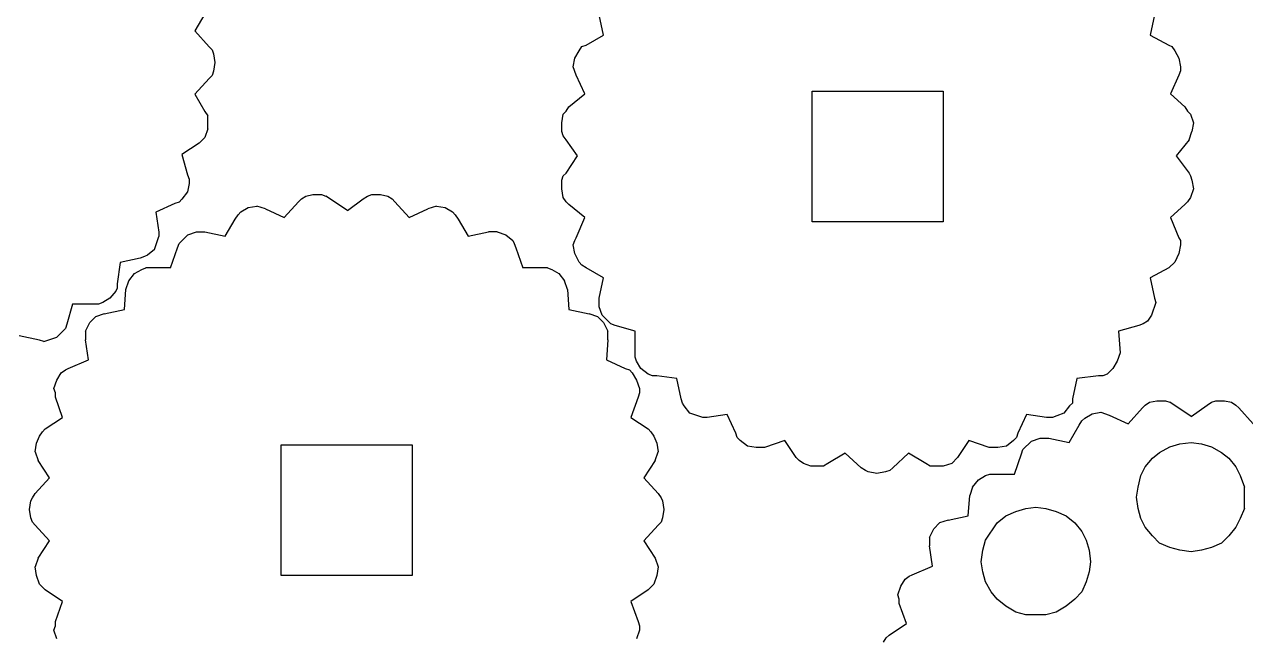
# Model space of a CAD drawing. Extents: x -1891 to 1891, y -1891 to 1891.
# Drawn here: x -1022 to -303, y -1266 to -904 of the extents above; entities that cross this region are included whole.
import ezdxf

# ---------------------------------------------------------------- set-up
doc = ezdxf.new("R2010")
doc.units = 0
doc.header["$MEASUREMENT"] = 0
doc.layers.get('0').update_dxf_attribs({"linetype": 'CONTINUOUS'})

msp = doc.modelspace()

# ---------------------------------------------------------------- linework, layer by layer
for p, q in [((-915.709896, -898.02774), (-921.636564, -908.187732)), ((-681.13656, -910.583568), (-683.676564, -898.730232)), ((-356.863224, -898.730232), (-359.403228, -910.583568)), ((-921.636564, -908.187732), (-913.169892, -917.501076)), ((-691.296564, -916.510236), (-681.13656, -910.583568)), ((-359.403228, -910.583568), (-348.396564, -916.510236)), ((-913.169892, -917.501076), (-911.47656, -919.194408)), ((-911.47656, -919.194408), (-910.629888, -921.7344)), ((-695.529888, -919.8969), (-693.836556, -917.356908)), ((-693.836556, -917.356908), (-691.296564, -916.510236)), ((-348.396564, -916.510236), (-346.703232, -917.356908)), ((-346.703232, -917.356908), (-345.009888, -919.8969)), ((-910.629888, -921.7344), (-909.783228, -926.814408)), ((-909.783228, -926.814408), (-910.629888, -931.894404)), ((-698.916564, -929.210232), (-698.069892, -924.130236)), ((-698.069892, -924.130236), (-695.529888, -919.8969)), ((-345.009888, -919.8969), (-342.469896, -924.130236)), ((-342.469896, -924.130236), (-341.623224, -929.210232)), ((-910.629888, -931.894404), (-911.47656, -934.434408)), ((-697.223232, -934.29024), (-698.916564, -929.210232)), ((-341.623224, -931.750236), (-342.469896, -934.29024)), ((-341.623224, -929.210232), (-341.623224, -931.750236)), ((-913.169892, -936.12774), (-921.636564, -945.441072)), ((-911.47656, -934.434408), (-913.169892, -936.12774)), ((-692.143224, -945.296904), (-697.223232, -934.29024)), ((-342.469896, -934.29024), (-347.549892, -945.296904)), ((-921.636564, -945.441072), (-915.709896, -955.601076)), ((-701.456556, -952.916904), (-692.143224, -945.296904)), ((-558.369888, -1020.650232), (-558.369888, -943.603572)), ((-558.369888, -943.603572), (-481.323228, -943.603572)), ((-481.323228, -943.603572), (-481.323228, -1020.650232)), ((-347.549892, -945.296904), (-339.083232, -952.916904)), ((-915.709896, -955.601076), (-914.016564, -958.141068)), ((-704.843232, -957.15024), (-703.149888, -955.456908)), ((-703.149888, -955.456908), (-701.456556, -952.916904)), ((-339.083232, -952.916904), (-337.389888, -955.456908)), ((-337.389888, -955.456908), (-335.696556, -957.15024)), ((-914.016564, -965.761068), (-914.016564, -958.141068)), ((-705.689892, -962.230236), (-704.843232, -957.15024)), ((-705.689892, -967.310232), (-705.689892, -962.230236)), ((-335.696556, -957.15024), (-334.003224, -962.230236)), ((-334.003224, -962.230236), (-334.849896, -967.310232)), ((-914.016564, -965.761068), (-915.709896, -970.841076)), ((-704.843232, -969.850236), (-705.689892, -967.310232)), ((-703.149888, -972.39024), (-704.843232, -969.850236)), ((-336.543228, -972.39024), (-334.849896, -967.310232)), ((-919.09656, -974.22774), (-929.256564, -981.001068)), ((-919.09656, -974.22774), (-915.709896, -970.841076)), ((-696.37656, -981.703572), (-703.149888, -972.39024)), ((-336.543228, -972.39024), (-344.163228, -981.703572)), ((-929.256564, -981.001068), (-925.869888, -992.854404)), ((-703.149888, -991.863576), (-696.37656, -981.703572)), ((-344.163228, -981.703572), (-336.543228, -991.863576)), ((-925.869888, -992.854404), (-925.023228, -995.394408)), ((-925.023228, -997.9344), (-925.869888, -1003.014408)), ((-925.023228, -995.394408), (-925.023228, -997.9344)), ((-705.689892, -996.0969), (-704.843232, -993.556908)), ((-705.689892, -1001.176908), (-705.689892, -996.0969)), ((-704.843232, -993.556908), (-703.149888, -991.863576)), ((-336.543228, -991.863576), (-335.696556, -993.556908)), ((-335.696556, -993.556908), (-334.849896, -996.0969)), ((-334.849896, -996.0969), (-334.003224, -1001.176908)), ((-925.869888, -1003.014408), (-929.256564, -1007.247732)), ((-858.936564, -1007.103576), (-856.39656, -1005.410232)), ((-856.39656, -1005.410232), (-852.163224, -1004.563572)), ((-852.163224, -1004.563572), (-847.083228, -1004.563572)), ((-847.083228, -1004.563572), (-844.543224, -1005.410232)), ((-831.843228, -1013.876904), (-844.543224, -1005.410232)), ((-822.529896, -1007.103576), (-819.989892, -1005.410232)), ((-819.989892, -1005.410232), (-817.449888, -1004.563572)), ((-817.449888, -1004.563572), (-812.369892, -1004.563572)), ((-812.369892, -1004.563572), (-808.136556, -1005.410232)), ((-808.136556, -1005.410232), (-805.596564, -1007.103576)), ((-704.843232, -1006.256904), (-705.689892, -1001.176908)), ((-334.003224, -1001.176908), (-335.696556, -1006.256904)), ((-933.489888, -1009.787736), (-944.496564, -1014.867732)), ((-930.949896, -1008.941076), (-933.489888, -1009.787736)), ((-929.256564, -1007.247732), (-930.949896, -1008.941076)), ((-894.49656, -1014.723576), (-890.263224, -1012.183572)), ((-890.263224, -1012.183572), (-885.183228, -1011.3369)), ((-880.103232, -1013.030232), (-885.183228, -1011.3369)), ((-880.103232, -1013.030232), (-869.096556, -1018.11024)), ((-869.096556, -1018.11024), (-860.629896, -1008.796908)), ((-860.629896, -1008.796908), (-858.936564, -1007.103576)), ((-831.843228, -1013.876904), (-822.529896, -1007.103576)), ((-805.596564, -1007.103576), (-803.903232, -1008.796908)), ((-803.903232, -1008.796908), (-795.43656, -1018.11024)), ((-795.43656, -1018.11024), (-784.429896, -1013.030232)), ((-779.349888, -1011.3369), (-784.429896, -1013.030232)), ((-779.349888, -1011.3369), (-774.269892, -1012.183572)), ((-774.269892, -1012.183572), (-770.036556, -1014.723576)), ((-703.149888, -1008.796908), (-704.843232, -1006.256904)), ((-701.456556, -1010.49024), (-703.149888, -1008.796908)), ((-692.143224, -1018.11024), (-701.456556, -1010.49024)), ((-339.083232, -1010.49024), (-347.549892, -1018.11024)), ((-337.389888, -1008.796908), (-339.083232, -1010.49024)), ((-335.696556, -1006.256904), (-337.389888, -1008.796908)), ((-944.496564, -1014.867732), (-942.803232, -1026.721068)), ((-903.809892, -1029.116904), (-897.883224, -1018.9569)), ((-897.883224, -1018.9569), (-896.189892, -1016.416908)), ((-896.189892, -1016.416908), (-894.49656, -1014.723576)), ((-770.036556, -1014.723576), (-768.343224, -1016.416908)), ((-768.343224, -1016.416908), (-766.649892, -1018.9569)), ((-766.649892, -1018.9569), (-760.723224, -1029.116904)), ((-697.223232, -1029.963576), (-692.143224, -1018.11024)), ((-347.549892, -1018.11024), (-342.469896, -1029.963576)), ((-942.803232, -1026.721068), (-942.803232, -1029.261072)), ((-925.823232, -1028.270232), (-920.743224, -1026.5769)), ((-920.743224, -1026.5769), (-915.663228, -1026.5769)), ((-915.663228, -1026.5769), (-903.809892, -1029.116904)), ((-760.723224, -1029.116904), (-748.869888, -1026.5769)), ((-743.789892, -1026.5769), (-748.869888, -1026.5769)), ((-743.789892, -1026.5769), (-738.709896, -1028.270232)), ((-481.323228, -1020.650232), (-558.369888, -1020.650232)), ((-945.343224, -1036.881072), (-942.803232, -1029.261072)), ((-931.749888, -1035.890232), (-930.903228, -1033.35024)), ((-925.823232, -1028.270232), (-930.903228, -1033.35024)), ((-738.709896, -1028.270232), (-734.47656, -1031.656908)), ((-734.47656, -1031.656908), (-733.629888, -1033.35024)), ((-733.629888, -1033.35024), (-732.783228, -1035.890232)), ((-698.916564, -1034.1969), (-698.069892, -1031.656908)), ((-698.069892, -1039.276908), (-698.916564, -1034.1969)), ((-698.069892, -1031.656908), (-697.223232, -1029.963576)), ((-342.469896, -1029.963576), (-341.623224, -1031.656908)), ((-341.623224, -1034.1969), (-342.469896, -1039.276908)), ((-341.623224, -1031.656908), (-341.623224, -1034.1969)), ((-953.809896, -1041.961068), (-965.663232, -1044.501072)), ((-951.269892, -1041.114408), (-953.809896, -1041.961068)), ((-949.57656, -1040.267736), (-951.269892, -1041.114408)), ((-945.343224, -1036.881072), (-949.57656, -1040.267736)), ((-935.983224, -1047.743568), (-931.749888, -1035.890232)), ((-732.783228, -1035.890232), (-728.549892, -1047.743568)), ((-695.529888, -1044.356904), (-698.069892, -1039.276908)), ((-342.469896, -1039.276908), (-345.009888, -1044.356904)), ((-965.663232, -1044.501072), (-967.356564, -1057.201068)), ((-957.149892, -1051.130232), (-952.916556, -1048.59024)), ((-952.916556, -1048.59024), (-950.376564, -1047.743568)), ((-935.983224, -1047.743568), (-950.376564, -1047.743568)), ((-714.156564, -1047.743568), (-728.549892, -1047.743568)), ((-714.156564, -1047.743568), (-711.61656, -1048.59024)), ((-711.61656, -1048.59024), (-707.383224, -1051.130232)), ((-693.836556, -1046.050236), (-695.529888, -1044.356904)), ((-691.296564, -1047.743568), (-693.836556, -1046.050236)), ((-681.13656, -1053.670236), (-691.296564, -1047.743568)), ((-348.396564, -1047.743568), (-359.403228, -1053.670236)), ((-345.009888, -1044.356904), (-348.396564, -1047.743568)), ((-962.229888, -1060.443576), (-960.536556, -1055.363568)), ((-960.536556, -1055.363568), (-957.149892, -1051.130232)), ((-707.383224, -1051.130232), (-703.99656, -1055.363568)), ((-702.303228, -1060.443576), (-703.99656, -1055.363568)), ((-683.676564, -1065.523572), (-681.13656, -1053.670236)), ((-359.403228, -1053.670236), (-356.863224, -1065.523572)), ((-968.203224, -1061.434404), (-971.589888, -1065.66774)), ((-967.356564, -1059.741072), (-968.203224, -1061.434404)), ((-967.356564, -1057.201068), (-967.356564, -1059.741072)), ((-963.07656, -1072.2969), (-962.229888, -1060.443576)), ((-702.303228, -1060.443576), (-701.456556, -1072.2969)), ((-993.603228, -1069.054404), (-996.989892, -1080.90774)), ((-978.363228, -1069.054404), (-993.603228, -1069.054404)), ((-975.823224, -1068.207732), (-978.363228, -1069.054404)), ((-971.589888, -1065.66774), (-975.823224, -1068.207732)), ((-683.676564, -1070.603568), (-683.676564, -1065.523572)), ((-681.983232, -1075.683576), (-683.676564, -1070.603568)), ((-356.016564, -1068.063576), (-358.556556, -1075.683576)), ((-356.863224, -1065.523572), (-356.016564, -1068.063576)), ((-983.396556, -1079.9169), (-980.009892, -1076.530236)), ((-974.929896, -1074.836904), (-980.009892, -1076.530236)), ((-974.929896, -1074.836904), (-963.07656, -1072.2969)), ((-701.456556, -1072.2969), (-689.603232, -1074.836904)), ((-684.523224, -1076.530236), (-689.603232, -1074.836904)), ((-684.523224, -1076.530236), (-681.13656, -1079.9169)), ((-676.903224, -1080.763572), (-681.983232, -1075.683576)), ((-358.556556, -1075.683576), (-361.09656, -1079.07024)), ((-1002.91656, -1088.52774), (-997.836564, -1083.447732)), ((-996.989892, -1080.90774), (-997.836564, -1083.447732)), ((-985.93656, -1084.996908), (-983.396556, -1079.9169)), ((-985.93656, -1084.996908), (-985.93656, -1090.076904)), ((-681.13656, -1079.9169), (-678.596556, -1084.996908)), ((-678.596556, -1090.076904), (-678.596556, -1084.996908)), ((-674.363232, -1081.610232), (-676.903224, -1080.763572)), ((-662.509896, -1084.996908), (-674.363232, -1081.610232)), ((-662.509896, -1100.236908), (-662.509896, -1084.996908)), ((-366.176556, -1081.610232), (-378.029892, -1084.996908)), ((-378.029892, -1084.996908), (-377.183232, -1097.696904)), ((-363.636564, -1080.763572), (-366.176556, -1081.610232)), ((-361.09656, -1079.07024), (-363.636564, -1080.763572)), ((-1013.076564, -1090.221072), (-1024.929888, -1087.681068)), ((-1010.53656, -1091.067732), (-1013.076564, -1090.221072)), ((-1010.53656, -1091.067732), (-1002.91656, -1088.52774)), ((-984.243228, -1101.93024), (-985.93656, -1090.076904)), ((-678.596556, -1090.076904), (-679.443228, -1101.93024)), ((-377.183232, -1097.696904), (-378.876564, -1102.7769)), ((-996.096564, -1107.010236), (-984.243228, -1101.93024)), ((-679.443228, -1101.93024), (-668.436564, -1107.010236)), ((-661.663224, -1102.7769), (-662.509896, -1100.236908)), ((-659.123232, -1107.010236), (-661.663224, -1102.7769)), ((-378.876564, -1102.7769), (-381.416556, -1107.010236)), ((-1004.563224, -1118.863572), (-1002.869892, -1113.783576)), ((-1002.869892, -1113.783576), (-1000.329888, -1109.55024)), ((-1000.329888, -1109.55024), (-997.789896, -1107.856908)), ((-997.789896, -1107.856908), (-996.096564, -1107.010236)), ((-668.436564, -1107.010236), (-665.89656, -1107.856908)), ((-665.89656, -1107.856908), (-664.203228, -1109.55024)), ((-664.203228, -1109.55024), (-661.663224, -1113.783576)), ((-661.663224, -1113.783576), (-659.969892, -1118.863572)), ((-654.889896, -1110.3969), (-659.123232, -1107.010236)), ((-652.349892, -1111.243572), (-654.889896, -1110.3969)), ((-649.809888, -1111.243572), (-652.349892, -1111.243572)), ((-637.956564, -1112.936904), (-649.809888, -1111.243572)), ((-635.41656, -1124.79024), (-637.956564, -1112.936904)), ((-402.583224, -1112.936904), (-405.123228, -1124.79024)), ((-389.883228, -1111.243572), (-402.583224, -1112.936904)), ((-387.343224, -1111.243572), (-389.883228, -1111.243572)), ((-384.803232, -1110.3969), (-387.343224, -1111.243572)), ((-381.416556, -1107.010236), (-384.803232, -1110.3969)), ((-1003.716564, -1121.403576), (-1004.563224, -1118.863572)), ((-659.969892, -1118.863572), (-659.969892, -1121.403576)), ((-1003.716564, -1123.943568), (-1003.716564, -1121.403576)), ((-999.483228, -1135.796904), (-1003.716564, -1123.943568)), ((-660.816564, -1123.943568), (-665.049888, -1135.796904)), ((-659.969892, -1121.403576), (-660.816564, -1123.943568)), ((-634.569888, -1127.330232), (-635.41656, -1124.79024)), ((-633.723228, -1129.023576), (-634.569888, -1127.330232)), ((-405.123228, -1127.330232), (-406.81656, -1129.023576)), ((-405.123228, -1124.79024), (-405.123228, -1127.330232)), ((-362.318232, -1128.568568), (-359.778228, -1126.875236)), ((-359.778228, -1126.875236), (-355.544892, -1126.028576)), ((-355.544892, -1126.028576), (-350.464896, -1126.028576)), ((-350.464896, -1126.028576), (-347.924892, -1126.875236)), ((-335.224896, -1135.341908), (-347.924892, -1126.875236)), ((-325.911564, -1128.568568), (-323.37156, -1126.875236)), ((-323.37156, -1126.875236), (-320.831556, -1126.028576)), ((-320.831556, -1126.028576), (-315.75156, -1126.028576)), ((-315.75156, -1126.028576), (-311.518224, -1126.875236)), ((-311.518224, -1126.875236), (-308.978232, -1128.568568)), ((-630.336564, -1133.2569), (-633.723228, -1129.023576)), ((-622.716564, -1135.796904), (-630.336564, -1133.2569)), ((-608.323224, -1134.103572), (-620.17656, -1135.796904)), ((-603.243228, -1145.110236), (-608.323224, -1134.103572)), ((-432.216564, -1134.103572), (-437.29656, -1145.110236)), ((-420.363228, -1135.796904), (-432.216564, -1134.103572)), ((-414.43656, -1134.950232), (-416.976564, -1135.796904)), ((-410.203224, -1133.2569), (-414.43656, -1134.950232)), ((-406.81656, -1129.023576), (-410.203224, -1133.2569)), ((-397.878228, -1136.188568), (-393.644892, -1133.648576)), ((-393.644892, -1133.648576), (-388.564896, -1132.801904)), ((-388.564896, -1132.801904), (-383.484888, -1134.495236)), ((-383.484888, -1134.495236), (-372.478224, -1139.575232)), ((-372.478224, -1139.575232), (-364.011564, -1130.2619)), ((-364.011564, -1130.2619), (-362.318232, -1128.568568)), ((-335.224896, -1135.341908), (-325.911564, -1128.568568)), ((-308.978232, -1128.568568), (-307.284888, -1130.2619)), ((-307.284888, -1130.2619), (-298.818228, -1139.575232)), ((-1011.336564, -1144.263576), (-1009.643232, -1142.570232)), ((-1009.643232, -1142.570232), (-999.483228, -1135.796904)), ((-665.049888, -1135.796904), (-654.889896, -1142.570232)), ((-654.889896, -1142.570232), (-653.196564, -1144.263576)), ((-620.17656, -1135.796904), (-622.716564, -1135.796904)), ((-416.976564, -1135.796904), (-420.363228, -1135.796904)), ((-407.19156, -1150.581908), (-401.264892, -1140.421904)), ((-401.264892, -1140.421904), (-399.57156, -1137.8819)), ((-399.57156, -1137.8819), (-397.878228, -1136.188568)), ((-1014.723228, -1151.036904), (-1013.029896, -1146.803568)), ((-1013.029896, -1146.803568), (-1011.336564, -1144.263576)), ((-653.196564, -1144.263576), (-651.503232, -1146.803568)), ((-651.503232, -1146.803568), (-649.809888, -1151.036904)), ((-602.396556, -1147.65024), (-603.243228, -1145.110236)), ((-600.703224, -1149.343572), (-602.396556, -1147.65024)), ((-596.469888, -1152.730236), (-600.703224, -1149.343572)), ((-574.45656, -1149.343572), (-586.309896, -1153.576908)), ((-567.683232, -1159.503576), (-574.45656, -1149.343572)), ((-466.083228, -1149.343572), (-472.856556, -1159.503576)), ((-454.229892, -1153.576908), (-466.083228, -1149.343572)), ((-439.836564, -1149.343572), (-444.069888, -1152.730236)), ((-438.143232, -1147.65024), (-439.836564, -1149.343572)), ((-437.29656, -1145.110236), (-438.143232, -1147.65024)), ((-434.284896, -1154.815232), (-429.204888, -1149.735236)), ((-429.204888, -1149.735236), (-424.124892, -1148.041904)), ((-424.124892, -1148.041904), (-419.044896, -1148.041904)), ((-419.044896, -1148.041904), (-407.19156, -1150.581908)), ((-1015.569888, -1156.1169), (-1014.723228, -1151.036904)), ((-1015.569888, -1156.1169), (-1013.876556, -1161.196908)), ((-870.789888, -1228.930236), (-870.789888, -1151.883576)), ((-870.789888, -1151.883576), (-793.743228, -1151.883576)), ((-793.743228, -1151.883576), (-793.743228, -1228.930236)), ((-650.65656, -1161.196908), (-648.963228, -1156.1169)), ((-649.809888, -1151.036904), (-648.963228, -1156.1169)), ((-591.389892, -1153.576908), (-596.469888, -1152.730236)), ((-586.309896, -1153.576908), (-591.389892, -1153.576908)), ((-538.896564, -1156.963572), (-549.056556, -1162.89024)), ((-529.583232, -1165.430232), (-538.896564, -1156.963572)), ((-501.643224, -1156.963572), (-510.956556, -1165.430232)), ((-491.483232, -1162.89024), (-501.643224, -1156.963572)), ((-449.149896, -1153.576908), (-454.229892, -1153.576908)), ((-444.069888, -1152.730236), (-449.149896, -1153.576908)), ((-435.131556, -1157.355236), (-434.284896, -1154.815232)), ((-358.084896, -1159.89524), (-353.85156, -1156.508576)), ((-353.85156, -1156.508576), (-347.924892, -1153.1219)), ((-347.924892, -1153.1219), (-341.998224, -1151.428568)), ((-341.998224, -1151.428568), (-335.224896, -1150.581908)), ((-335.224896, -1150.581908), (-329.298228, -1151.428568)), ((-329.298228, -1151.428568), (-323.37156, -1153.1219)), ((-323.37156, -1153.1219), (-317.444892, -1156.508576)), ((-317.444892, -1156.508576), (-313.211556, -1159.89524)), ((-1007.103228, -1171.3569), (-1013.876556, -1161.196908)), ((-650.65656, -1161.196908), (-657.429888, -1171.3569)), ((-565.989888, -1161.196908), (-567.683232, -1159.503576)), ((-563.449896, -1162.89024), (-565.989888, -1161.196908)), ((-559.21656, -1164.583572), (-563.449896, -1162.89024)), ((-549.056556, -1162.89024), (-551.59656, -1164.583572)), ((-488.943228, -1164.583572), (-491.483232, -1162.89024)), ((-476.243232, -1162.89024), (-481.323228, -1164.583572)), ((-472.856556, -1159.503576), (-476.243232, -1162.89024)), ((-439.364892, -1169.208572), (-435.131556, -1157.355236)), ((-362.318232, -1164.975236), (-358.084896, -1159.89524)), ((-313.211556, -1159.89524), (-308.978232, -1164.975236)), ((-1015.569888, -1180.670232), (-1007.103228, -1171.3569)), ((-657.429888, -1171.3569), (-648.963228, -1180.670232)), ((-551.59656, -1164.583572), (-559.21656, -1164.583572)), ((-527.043228, -1167.123576), (-529.583232, -1165.430232)), ((-525.349896, -1167.970236), (-527.043228, -1167.123576)), ((-520.269888, -1168.816908), (-525.349896, -1167.970236)), ((-515.189892, -1167.970236), (-520.269888, -1168.816908)), ((-512.649888, -1167.123576), (-515.189892, -1167.970236)), ((-510.956556, -1165.430232), (-512.649888, -1167.123576)), ((-481.323228, -1164.583572), (-488.943228, -1164.583572)), ((-460.53156, -1172.595236), (-456.298224, -1170.055232)), ((-456.298224, -1170.055232), (-453.758232, -1169.208572)), ((-453.758232, -1169.208572), (-439.364892, -1169.208572)), ((-366.551556, -1176.828572), (-364.858224, -1170.055232)), ((-364.858224, -1170.055232), (-362.318232, -1164.975236)), ((-308.978232, -1164.975236), (-306.438228, -1170.055232)), ((-306.438228, -1170.055232), (-303.898224, -1176.828572)), ((-463.918224, -1176.828572), (-465.611556, -1181.908568)), ((-463.918224, -1176.828572), (-460.53156, -1172.595236)), ((-367.398228, -1182.75524), (-366.551556, -1176.828572)), ((-303.898224, -1189.528568), (-303.898224, -1176.828572)), ((-1018.956564, -1189.983576), (-1018.109892, -1184.903568)), ((-1018.109892, -1184.903568), (-1017.263232, -1183.210236)), ((-1017.263232, -1183.210236), (-1015.569888, -1180.670232)), ((-648.963228, -1180.670232), (-647.269896, -1183.210236)), ((-647.269896, -1183.210236), (-646.423224, -1184.903568)), ((-646.423224, -1184.903568), (-645.576564, -1189.983576)), ((-466.458228, -1193.761904), (-465.611556, -1181.908568)), ((-366.551556, -1189.528568), (-367.398228, -1182.75524)), ((-1018.109892, -1195.063572), (-1018.956564, -1189.983576)), ((-645.576564, -1189.983576), (-646.423224, -1195.063572)), ((-444.444888, -1193.761904), (-438.518232, -1191.2219)), ((-438.518232, -1191.2219), (-432.591564, -1189.528568)), ((-432.591564, -1189.528568), (-426.664896, -1188.681908)), ((-426.664896, -1188.681908), (-420.738228, -1189.528568)), ((-420.738228, -1189.528568), (-414.81156, -1191.2219)), ((-414.81156, -1191.2219), (-408.884892, -1193.761904)), ((-364.858224, -1195.455236), (-366.551556, -1189.528568)), ((-303.898224, -1189.528568), (-306.438228, -1195.455236)), ((-1017.263232, -1197.603576), (-1018.109892, -1195.063572)), ((-1015.569888, -1199.296908), (-1017.263232, -1197.603576)), ((-1007.103228, -1208.61024), (-1015.569888, -1199.296908)), ((-648.963228, -1199.296908), (-657.429888, -1208.61024)), ((-647.269896, -1197.603576), (-648.963228, -1199.296908)), ((-646.423224, -1195.063572), (-647.269896, -1197.603576)), ((-486.778224, -1201.381904), (-483.39156, -1197.99524)), ((-478.311564, -1196.301908), (-483.39156, -1197.99524)), ((-478.311564, -1196.301908), (-466.458228, -1193.761904)), ((-456.298224, -1208.155232), (-449.524896, -1197.99524)), ((-449.524896, -1197.99524), (-444.444888, -1193.761904)), ((-408.884892, -1193.761904), (-403.804896, -1197.99524)), ((-403.804896, -1197.99524), (-399.57156, -1203.075236)), ((-362.318232, -1200.535232), (-364.858224, -1195.455236)), ((-306.438228, -1195.455236), (-308.978232, -1200.535232)), ((-489.318228, -1206.4619), (-486.778224, -1201.381904)), ((-489.318228, -1206.4619), (-489.318228, -1211.541908)), ((-399.57156, -1203.075236), (-397.031556, -1208.155232)), ((-358.084896, -1205.61524), (-362.318232, -1200.535232)), ((-353.85156, -1209.848576), (-358.084896, -1205.61524)), ((-313.211556, -1205.61524), (-317.444892, -1209.848576)), ((-308.978232, -1200.535232), (-313.211556, -1205.61524)), ((-1013.876556, -1218.770232), (-1007.103228, -1208.61024)), ((-657.429888, -1208.61024), (-650.65656, -1218.770232)), ((-487.624896, -1223.395232), (-489.318228, -1211.541908)), ((-458.838228, -1220.85524), (-457.991556, -1214.0819)), ((-457.991556, -1214.0819), (-456.298224, -1208.155232)), ((-397.031556, -1208.155232), (-395.338224, -1214.0819)), ((-395.338224, -1214.0819), (-394.491564, -1220.85524)), ((-347.924892, -1212.388568), (-353.85156, -1209.848576)), ((-341.998224, -1214.0819), (-347.924892, -1212.388568)), ((-335.224896, -1214.928572), (-341.998224, -1214.0819)), ((-329.298228, -1214.0819), (-335.224896, -1214.928572)), ((-323.37156, -1212.388568), (-329.298228, -1214.0819)), ((-317.444892, -1209.848576), (-323.37156, -1212.388568)), ((-1013.876556, -1218.770232), (-1015.569888, -1223.85024)), ((-650.65656, -1218.770232), (-648.963228, -1223.85024)), ((-457.991556, -1226.781908), (-458.838228, -1220.85524)), ((-394.491564, -1220.85524), (-395.338224, -1226.781908)), ((-1014.723228, -1228.930236), (-1015.569888, -1223.85024)), ((-648.963228, -1223.85024), (-649.809888, -1228.930236)), ((-501.171564, -1229.3219), (-499.478232, -1228.47524)), ((-499.478232, -1228.47524), (-487.624896, -1223.395232)), ((-456.298224, -1232.708576), (-457.991556, -1226.781908)), ((-395.338224, -1226.781908), (-397.031556, -1232.708576)), ((-1013.029896, -1234.010232), (-1014.723228, -1228.930236)), ((-1013.029896, -1234.010232), (-1009.643232, -1237.396908)), ((-793.743228, -1228.930236), (-870.789888, -1228.930236)), ((-654.889896, -1237.396908), (-651.503232, -1234.010232)), ((-649.809888, -1228.930236), (-651.503232, -1234.010232)), ((-507.944892, -1240.328576), (-506.25156, -1235.248568)), ((-506.25156, -1235.248568), (-503.711556, -1231.015232)), ((-503.711556, -1231.015232), (-501.171564, -1229.3219)), ((-452.91156, -1238.635232), (-456.298224, -1232.708576)), ((-397.031556, -1232.708576), (-399.57156, -1238.635232)), ((-999.483228, -1244.170236), (-1009.643232, -1237.396908)), ((-654.889896, -1237.396908), (-665.049888, -1244.170236)), ((-507.098232, -1242.868568), (-507.944892, -1240.328576)), ((-507.098232, -1245.408572), (-507.098232, -1242.868568)), ((-449.524896, -1242.868568), (-452.91156, -1238.635232)), ((-444.444888, -1247.101904), (-449.524896, -1242.868568)), ((-403.804896, -1242.868568), (-408.884892, -1247.101904)), ((-399.57156, -1238.635232), (-403.804896, -1242.868568)), ((-1003.716564, -1256.023572), (-999.483228, -1244.170236)), ((-665.049888, -1244.170236), (-660.816564, -1256.023572)), ((-502.864896, -1257.261908), (-507.098232, -1245.408572)), ((-438.518232, -1250.488568), (-444.444888, -1247.101904)), ((-408.884892, -1247.101904), (-414.81156, -1250.488568)), ((-1003.716564, -1258.563576), (-1003.716564, -1256.023572)), ((-660.816564, -1256.023572), (-659.969892, -1258.563576)), ((-513.024888, -1264.035236), (-502.864896, -1257.261908)), ((-432.591564, -1252.1819), (-438.518232, -1250.488568)), ((-420.738228, -1252.1819), (-432.591564, -1252.1819)), ((-414.81156, -1250.488568), (-420.738228, -1252.1819)), ((-1004.563224, -1261.103568), (-1003.716564, -1258.563576)), ((-1002.869892, -1266.183576), (-1004.563224, -1261.103568)), ((-659.969892, -1261.103568), (-661.663224, -1266.183576)), ((-659.969892, -1258.563576), (-659.969892, -1261.103568)), ((-514.718232, -1265.728568), (-513.024888, -1264.035236)), ((-516.411564, -1268.268572), (-514.718232, -1265.728568))]:
    msp.add_line(p, q)

doc.saveas('drawing.dxf')
